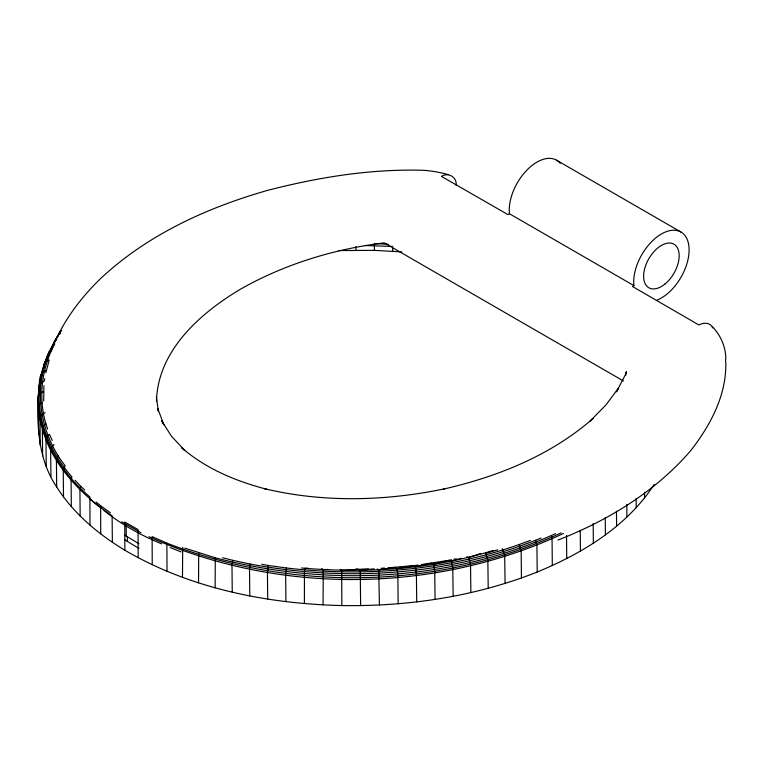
<?xml version="1.0" encoding="UTF-8"?>
<svg xmlns="http://www.w3.org/2000/svg" width="764" height="764" viewBox="0 0 764 764"><rect width="100%" height="100%" fill="white"/><g stroke="black" fill="none" stroke-linecap="round" stroke-linejoin="round"><path stroke-width="1.15" d="M340.161 569.409L341.737 570.288L341.814 605.566C408.215 606.578 475.303 596.646 537.188 572.026C582.483 553.356 627.11 526.386 654.194 484.395M54.721 343.953L51.618 350.103L49.097 351.898L44.952 362.375L39.27 385.018L38.2 397.27C36.844 428.06 38.811 460.635 56.689 486.964C73.497 513.513 98.184 534.103 124.857 550.233C190.236 588.5 266.751 603.713 341.814 605.566M43.71 400.966L43.92 385.724M152.237 564.777L152.122 536.605L166.896 543.147L167.02 571.329M156.467 401.262C157.747 350.647 199.967 313.364 240.373 289.241C284.514 264.191 333.944 249.016 384.225 242.866L623.5 381.007M321.673 568.693L323.287 569.629L323.048 604.887M96.178 502.12L100.647 505.768L100.724 533.921M59.707 334.202L60.576 331.442L54.311 341.575L53.423 344.363L54.559 342.52M49.097 351.898L44.264 363.721L40.989 375.84C45.047 359.491 51.885 344.144 61.626 330.449M44.045 365.221C44.016 362.413 46.566 360.341 49.211 360.073L45.783 372.851M39.27 385.018L38.2 397.27L38.735 434.554M625.754 375.153L626.346 371.629L625.42 374.675L616.51 391.808L618.534 387.988L606.024 404.853L590.18 421.031L593.065 418.452C550.911 455.382 497.517 476.822 443.378 489.122L444.954 488.74C385.753 501.155 323.755 502.827 264.688 488.75L266.464 489.18C235.856 481.186 205.822 468.724 181.756 447.761L184.649 450.33L171.432 436.196L161.739 420.888L163.811 424.784L157.862 408.721L158.224 410.975M184.84 548.132L215.286 557.796L215.142 587.783M530.378 540.387C453.1 570.02 368.315 577.536 286.414 567.996L285.669 575.111L285.927 601.65M44.713 378.696L44.293 381.026L39.967 383.623C35.316 417.669 49.545 451.705 71.911 476.898L71.081 480.098L71.338 506.647M198.716 552.878L198.535 582.846M541.055 538.028C449.624 575.617 346.904 582.139 250.191 564.071L249.532 569.381L249.79 595.92M182.711 547.396L182.472 577.355M286.414 567.996L268.393 565.465L267.448 572.551L267.706 599.091M250.191 564.071L232.772 560.327L231.989 565.608L232.246 592.148M75.12 480.317L80.726 486.296L79.914 489.523L80.172 516.072M50.185 350.829C32.289 388.102 39.948 433.723 65.131 465.734L63.24 470.385L63.498 496.934M51.618 350.103C40.444 374.685 38.381 403.554 47.645 429.082M50.987 351.087C61.951 322.542 80.392 297.721 102.462 276.797L105.375 274.209C151.52 232.81 209.279 206.939 268.422 190.14L270.341 189.682C320.212 176.952 371.734 168.748 423.323 170.305C431.775 170.85 440.14 172.377 448.306 174.622M48.189 354.716L55.38 340.553L56.784 339.865M53.633 342.883L59.926 332.722M58.37 455.831L56.421 460.425L56.689 486.964M54.063 444.533L51.56 447.121L50.663 450.235L50.921 476.774M45.869 423.877L43.29 426.302L42.373 429.339L42.631 455.888M42.02 402.79C40.062 403.812 38.515 405.741 38.477 408.014C39.738 422.731 44.064 437.046 50.663 450.235C64.615 477.252 87.211 498.777 112.107 515.738L112.365 542.278M656.973 300.109A39.184 22.624 -60 0 0 688.975 253.18A39.184 22.624 -60 0 0 662.369 233.44A39.184 22.624 -60 0 0 633.709 282.852L633.929 285.621L632.487 286.51L698.993 325.015C703.338 322.255 710.663 322.341 712.659 327.918M633.929 285.621L509.483 213.767L507.964 214.617L441.458 176.398C448.029 171.89 457.244 177.133 456.127 185.327M215.286 557.796C326.944 587 449.767 581.528 555.533 533.635M561.148 532.88C438.784 589.646 292.249 591.976 166.896 543.147M563.393 533.501C434.811 593.533 278.43 595.108 148.961 536.729M45.114 412.665L41.924 414.403L40.1 417.173L40.129 445.259M557.949 540.053C608.039 520.542 655.483 491.624 690.78 450.569C709.756 426.131 725.733 396.946 725.8 365.268A82.436 47.588 0 0 0 725.485 359.93M493.152 550.472C431.536 569.658 365.65 573.516 301.541 567.986M43.472 391.588L40.263 393.107L38.429 395.752C37.293 435.623 60.537 471.865 89.913 497.02L89.99 525.174M466.823 556.612L468.638 557.539L480.671 553.508M421.231 564.586L449.299 560.232L451.199 561.187L461.246 558.245M497.841 549.803L485.684 553.308L487.843 560.107L488.215 588.299M46.203 370.511C36.949 372.641 40.072 386.469 39.107 393.46M388.036 567.853L413.305 565.637L415.377 566.678L431.431 563.24L433.427 564.233L451.629 559.745M453.969 559.267L456.309 558.78M377.235 568.96L378.724 569.734L394.969 567.423L397.127 568.511L417.832 565.045M355.613 569.075L357.934 569.084L360.236 570.316L374.159 568.817M341.737 570.288L368.363 568.798M381.102 568.282L384.569 568.063M323.287 569.629L327.88 569.438M338.662 250.563L374.379 250.353L401.864 251.91M308.36 568.311L304.951 568.34L304.444 571.682L304.397 603.589M365.116 245.531L392.696 246.466M388.246 244.26L374.408 243.63L374.379 250.353M261.756 564.29L268.393 565.465M222.572 557.72L232.772 560.327M181.078 551.894L170.229 547.568M161.653 543.844C141.044 535.354 121.237 524.486 103.894 510.409M140.92 532.709L121.715 521.85M556.603 160.23L681.058 232.084M126.175 525.508L126.28 536.127L127.359 536.758L127.407 541.475L139.077 548.476M126.28 536.127L139.029 543.758M124.456 534.886L127.359 536.758M124.456 539.47L127.407 541.475M100.647 505.768L110.341 512.73M99.339 506.933L89.579 498.787M80.726 486.296L84.794 490.077M712.564 326.887C720.872 335.539 725.943 347.343 725.8 359.395M502.263 548.523L504.689 555.237L505.08 583.429M519.243 544.608L521.163 551.455L521.43 577.995M52.21 440.427L49.431 434.277L46.881 436.788L45.974 439.863L46.232 466.403M468.638 557.539L470.519 564.395L470.882 592.597M535.688 540.329L536.93 545.477L537.188 572.026M451.199 561.187L452.794 568.101L453.147 596.302M433.427 564.233L434.735 571.205L435.069 599.406M551.427 535.612L552.057 538.992L552.315 565.532M415.377 566.678L416.399 573.688L416.714 601.898M397.127 568.511L397.843 575.559L398.149 603.761M156.372 396.535L158.291 410.994M378.724 569.734L379.431 605.002M509.483 213.767L509.254 211.007A39.184 22.624 -60 0 1 527.112 169.894A39.184 22.624 -60 0 1 558.169 161.299M360.236 570.316L360.627 605.594M644.52 492.255L644.577 498.032M636.135 498.481L636.231 507.707M626.776 504.402L626.9 517.104M616.472 511.164L616.615 526.167M605.25 517.562L605.422 534.876M593.16 523.569L593.351 543.194M580.239 530.321L580.439 551.092M566.525 535.469L566.745 558.551M392.715 247.641L392.744 251.184M355.909 246.61L355.948 250.153M138.169 557.739L138.055 529.567L124.761 522.07L124.857 550.233M558.895 161.93A39.184 22.624 -60 0 1 560.232 163.343M664.852 284.122A25.145 14.516 -60 0 0 674.774 244.728A25.145 14.516 -60 0 0 644.568 269.071A25.145 14.516 -60 0 0 664.852 284.122"/></g></svg>
